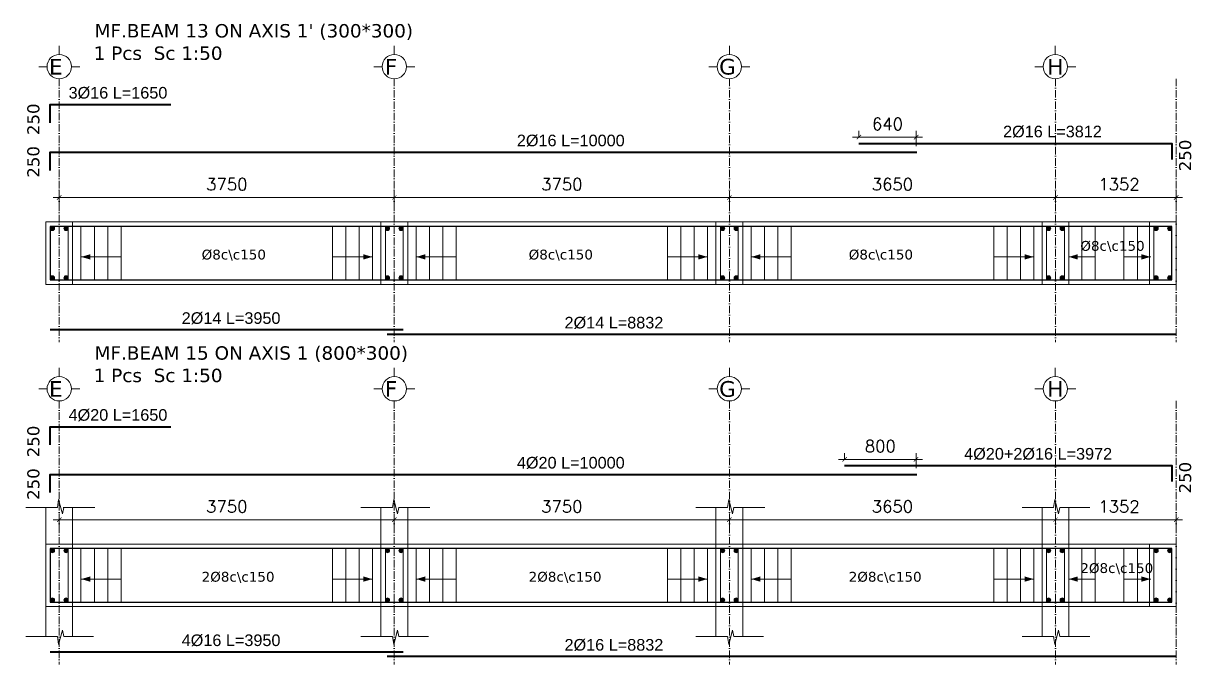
# Model space of a CAD drawing. Header units: inches. Extents: x -17020 to 43805, y -10194 to 123061.
# Drawn here: x 9130 to 10447, y 112058 to 112776 of the extents above; entities that cross this region are included whole.
import ezdxf

# ---------------------------------------------------------------- set-up
doc = ezdxf.new("R2010")
doc.units = ezdxf.units.IN
doc.header["$LTSCALE"] = 0.7
doc.header["$MEASUREMENT"] = 0
doc.linetypes.add('ACAD_ISO10W100', pattern=[18, 12, -3, 0, -3])
doc.layers.get('0').update_dxf_attribs({"lineweight": 13})
doc.layers.get('Defpoints').update_dxf_attribs({"lineweight": 5})
for name, color, linetype, lineweight in [('axis', 254, 'ACAD_ISO10W100', 9), ('BEAM FRAME', 5, 'Continuous', 18), ('COLUMN', 4, 'Continuous', 20), ('elevline', 30, 'Continuous', 20), ('FRAME 070', 5, 'Continuous', 60), ('hatch', 9, 'Continuous', 9), ('renforcment', 141, 'Continuous', 40), ('tex', 3, 'Continuous', 25), ('TEXT', 3, 'Continuous', 25), ('top rein. extension', 50, 'Continuous', 20), ('top renforcment', 7, 'Continuous', 40)]:
    doc.layers.add(name, color=color, linetype=linetype, lineweight=lineweight)
doc.styles.add('100', font='romans.shx', dxfattribs={"height": 13.5})
doc.styles.add('romanc', font='verdana.ttf', dxfattribs={"height": 250})
doc.styles.get("Standard").update_dxf_attribs({"font": 'arial.ttf', "height": 13})
doc.dimstyles.new('100', dxfattribs={"dimtxt": 13.5, "dimasz": 5, "dimexe": 7, "dimexo": 7, "dimgap": 8, "dimtad": 1, "dimdec": 0, "dimlfac": 10, "dimzin": 4, "dimdsep": 46, "dimtxsty": '100', "dimblk": 'ARCHTICK', "dimcen": 0.09, "dimdle": 7, "dimclrd": 1, "dimclre": 8, "dimclrt": 2, "dimadec": 0, "dimazin": 1, "dimtfac": 1, "dimtdec": 0, "dimtix": 1, "dimtofl": 0, "dimtmove": 0, "dimatfit": 3, "dimldrblk": 'ARCHTICK', "dimfxl": 0.18, "dimtolj": 1, "dimtzin": 0, "dimlwd": -1, "dimlwe": -1, "dimarcsym": 0})
doc.dimstyles.get("Standard").update_dxf_attribs({"dimtxt": 13, "dimasz": 5, "dimexe": 0.18, "dimexo": 0.0625, "dimgap": 6, "dimtad": 1, "dimdec": 0, "dimlfac": 10, "dimzin": 0, "dimdsep": 46, "dimtxsty": 'Standard', "dimblk": 'ARCHTICK', "dimcen": 0.09, "dimse1": 1, "dimse2": 1, "dimclrd": 1, "dimclre": 7, "dimclrt": 3, "dimadec": 0, "dimazin": 0, "dimtfac": 1, "dimtdec": 0, "dimtix": 1, "dimtofl": 0, "dimtmove": 0, "dimatfit": 3, "dimldrblk": 'ARCHTICK', "dimfxl": 1, "dimtolj": 1, "dimtzin": 0, "dimarcsym": 0})

# ---------------------------------------------------------------- blocks, each defined once
blk = doc.blocks.new('*D934')
at = {"layer": 'Defpoints', "color": 0, "transparency": 16777216}
for p in [(9130.4, 112270.7, -0.5), (9130.4, 112270.7), (10130.4, 112270.7, -167.8)]:
    blk.add_point(p, dxfattribs=at)
at = {"layer": 'TEXT', "color": 3, "transparency": 16777216, "insert": (9742.9, 112283.7), "char_height": 13, "attachment_point": 5}
blk.add_mtext('\\A1;4%%C20 L=10000', dxfattribs=at)
blk = doc.blocks.new('_ArchTick')
at = {"color": 0, "linetype": 'ByBlock', "lineweight": 0, "const_width": 0.15}
blk.add_lwpolyline([(-0.5, -0.5), (0.5, 0.5)], dxfattribs=at)
blk = doc.blocks.new('*D935')
at = {"color": 1, "transparency": 16777216}
blk.add_line((9913.4, 112220.2), (10292.4, 112220.2), dxfattribs=at)
at = {"color": 8, "transparency": 16777216}
for p, q in [((9920.4, 112213.8), (9920.4, 112227.2)), ((10285.4, 112214.2), (10285.4, 112227.2))]:
    blk.add_line(p, q, dxfattribs=at)
at = {"layer": 'Defpoints', "color": 0, "transparency": 16777216}
for p in [(10285.4, 112220.2), (9920.4, 112206.8), (10285.4, 112207.2)]:
    blk.add_point(p, dxfattribs=at)
at = {"color": 1, "transparency": 16777216, "xscale": 5, "yscale": 5, "zscale": 5, "rotation": 180}
blk.add_blockref('_ArchTick', (9920.4, 112220.2), dxfattribs=at)
at = {"color": 1, "transparency": 16777216, "xscale": 5, "yscale": 5, "zscale": 5}
blk.add_blockref('_ArchTick', (10285.4, 112220.2), dxfattribs=at)
at = {"color": 2, "transparency": 16777216, "insert": (10102.9, 112234.9), "char_height": 13.5, "attachment_point": 5, "style": '100'}
blk.add_mtext('\\A1;3650', dxfattribs=at)
blk = doc.blocks.new('*D936')
at = {"layer": 'Defpoints', "color": 0, "transparency": 16777216}
for p in [(10049.4, 112280.7, -157.8), (10049.4, 112280.7), (10446.6, 112280.7, -218.5)]:
    blk.add_point(p, dxfattribs=at)
at = {"layer": 'TEXT', "color": 3, "transparency": 16777216, "insert": (10266, 112293.7), "char_height": 13, "attachment_point": 5}
blk.add_mtext('\\A1;4%%C20+2%%C16 L=3972', dxfattribs=at)
blk = doc.blocks.new('*D947')
at = {"color": 1, "transparency": 16777216}
blk.add_line((10136.4, 112287.7), (10042.4, 112287.7), dxfattribs=at)
at = {"color": 8, "transparency": 16777216}
for p, q in [((10049.4, 112287.7), (10049.4, 112294.7)), ((10129.4, 112277.7), (10129.4, 112294.7))]:
    blk.add_line(p, q, dxfattribs=at)
at = {"layer": 'Defpoints', "color": 0, "transparency": 16777216}
for p in [(10049.4, 112287.7), (10049.4, 112280.7), (10129.4, 112270.7)]:
    blk.add_point(p, dxfattribs=at)
at = {"color": 1, "transparency": 16777216, "xscale": 5, "yscale": 5, "zscale": 5, "rotation": 180}
blk.add_blockref('_ArchTick', (10049.4, 112287.7), dxfattribs=at)
at = {"color": 1, "transparency": 16777216, "xscale": 5, "yscale": 5, "zscale": 5}
blk.add_blockref('_ArchTick', (10129.4, 112287.7), dxfattribs=at)
at = {"color": 2, "transparency": 16777216, "insert": (10089.4, 112302.5), "char_height": 13.5, "attachment_point": 5, "style": '100'}
blk.add_mtext('\\A1;800', dxfattribs=at)
blk = doc.blocks.new('*D937')
at = {"color": 1, "transparency": 16777216}
blk.add_line((9552.4, 112220.2), (9163.4, 112220.2), dxfattribs=at)
at = {"color": 8, "transparency": 16777216}
for p, q in [((9170.4, 112211.2), (9170.4, 112227.2)), ((9545.4, 112213.6), (9545.4, 112227.2))]:
    blk.add_line(p, q, dxfattribs=at)
at = {"layer": 'Defpoints', "color": 0, "transparency": 16777216}
for p in [(9170.4, 112220.2), (9170.4, 112204.2), (9545.4, 112206.6)]:
    blk.add_point(p, dxfattribs=at)
at = {"color": 1, "transparency": 16777216, "xscale": 5, "yscale": 5, "zscale": 5, "rotation": 180}
blk.add_blockref('_ArchTick', (9170.4, 112220.2), dxfattribs=at)
at = {"color": 1, "transparency": 16777216, "xscale": 5, "yscale": 5, "zscale": 5}
blk.add_blockref('_ArchTick', (9545.4, 112220.2), dxfattribs=at)
at = {"color": 2, "transparency": 16777216, "insert": (9357.9, 112234.9), "char_height": 13.5, "attachment_point": 5, "style": '100'}
blk.add_mtext('\\A1;3750', dxfattribs=at)
blk = doc.blocks.new('*D938')
at = {"layer": 'Defpoints', "color": 0, "transparency": 16777216}
for p in [(9130.4, 112324.2, -218.4), (9130.4, 112324.2), (9295.4, 112324.2, -217.9)]:
    blk.add_point(p, dxfattribs=at)
at = {"layer": 'TEXT', "color": 3, "transparency": 16777216, "insert": (9236.1, 112337.2), "char_height": 13, "attachment_point": 5}
blk.add_mtext('\\A1;4%%C20 L=1650', dxfattribs=at)
blk = doc.blocks.new('*D939')
at = {"layer": 'Defpoints', "color": 0, "transparency": 16777216}
for p in [(9160.4, 112072, -13652.7), (9555.4, 112072, -37100.9), (9555.4, 112072)]:
    blk.add_point(p, dxfattribs=at)
at = {"layer": 'TEXT', "color": 3, "transparency": 16777216, "insert": (9362.7, 112085), "char_height": 13, "attachment_point": 5}
blk.add_mtext('\\A1;4%%C16 L=3950', dxfattribs=at)
blk = doc.blocks.new('*D940')
at = {"color": 1, "transparency": 16777216}
blk.add_line((10427.6, 112220.2), (10278.4, 112220.2), dxfattribs=at)
at = {"color": 8, "transparency": 16777216}
for p, q in [((10285.4, 112214), (10285.4, 112227.2)), ((10420.6, 112213.8), (10420.6, 112227.2))]:
    blk.add_line(p, q, dxfattribs=at)
at = {"layer": 'Defpoints', "color": 0, "transparency": 16777216}
for p in [(10285.4, 112220.2), (10285.4, 112207), (10420.6, 112206.8)]:
    blk.add_point(p, dxfattribs=at)
at = {"color": 1, "transparency": 16777216, "xscale": 5, "yscale": 5, "zscale": 5, "rotation": 180}
blk.add_blockref('_ArchTick', (10285.4, 112220.2), dxfattribs=at)
at = {"color": 1, "transparency": 16777216, "xscale": 5, "yscale": 5, "zscale": 5}
blk.add_blockref('_ArchTick', (10420.6, 112220.2), dxfattribs=at)
at = {"color": 2, "transparency": 16777216, "insert": (10356.5, 112234.9), "char_height": 13.5, "attachment_point": 5, "style": '100'}
blk.add_mtext('\\A1;1352', dxfattribs=at)
blk = doc.blocks.new('*D941')
at = {"layer": 'Defpoints', "color": 0, "transparency": 16777216}
for p in [(9537.4, 112066.9, -13652.7), (10420.6, 112066.9, -37100.9), (10420.6, 112066.9)]:
    blk.add_point(p, dxfattribs=at)
at = {"layer": 'TEXT', "color": 3, "transparency": 16777216, "insert": (9791.2, 112079.9), "char_height": 13, "attachment_point": 5}
blk.add_mtext('\\A1;2%%C16 L=8832', dxfattribs=at)
blk = doc.blocks.new('*D942')
at = {"color": 1, "transparency": 16777216}
blk.add_line((9927.4, 112220.2), (9538.4, 112220.2), dxfattribs=at)
at = {"color": 8, "transparency": 16777216}
for p, q in [((9545.4, 112212.6), (9545.4, 112227.2)), ((9920.4, 112213.8), (9920.4, 112227.2))]:
    blk.add_line(p, q, dxfattribs=at)
at = {"layer": 'Defpoints', "color": 0, "transparency": 16777216}
for p in [(9545.4, 112220.2), (9545.4, 112205.6), (9920.4, 112206.8)]:
    blk.add_point(p, dxfattribs=at)
at = {"color": 1, "transparency": 16777216, "xscale": 5, "yscale": 5, "zscale": 5, "rotation": 180}
blk.add_blockref('_ArchTick', (9545.4, 112220.2), dxfattribs=at)
at = {"color": 1, "transparency": 16777216, "xscale": 5, "yscale": 5, "zscale": 5}
blk.add_blockref('_ArchTick', (9920.4, 112220.2), dxfattribs=at)
at = {"color": 2, "transparency": 16777216, "insert": (9732.9, 112234.9), "char_height": 13.5, "attachment_point": 5, "style": '100'}
blk.add_mtext('\\A1;3750', dxfattribs=at)
blk = doc.blocks.new('*D955')
at = {"layer": 'Defpoints', "color": 0, "transparency": 16777216}
for p in [(9130.4, 112631.4, -0.5), (9130.4, 112631.4), (10130.4, 112631.4, -167.8)]:
    blk.add_point(p, dxfattribs=at)
at = {"layer": 'TEXT', "color": 3, "transparency": 16777216, "insert": (9742.9, 112644.4), "char_height": 13, "attachment_point": 5}
blk.add_mtext('\\A1;2%%C16 L=10000', dxfattribs=at)
blk = doc.blocks.new('*D956')
at = {"color": 8, "transparency": 16777216}
for p, q in [((9920.4, 112574.5), (9920.4, 112587.8)), ((10285.4, 112574.8), (10285.4, 112587.8))]:
    blk.add_line(p, q, dxfattribs=at)
at = {"color": 1, "transparency": 16777216}
blk.add_line((9913.4, 112580.8), (10292.4, 112580.8), dxfattribs=at)
at = {"layer": 'Defpoints', "color": 0, "transparency": 16777216}
for p in [(10285.4, 112580.8), (9920.4, 112567.5), (10285.4, 112567.8)]:
    blk.add_point(p, dxfattribs=at)
at = {"color": 1, "transparency": 16777216, "xscale": 5, "yscale": 5, "zscale": 5, "rotation": 180}
blk.add_blockref('_ArchTick', (9920.4, 112580.8), dxfattribs=at)
at = {"color": 1, "transparency": 16777216, "xscale": 5, "yscale": 5, "zscale": 5}
blk.add_blockref('_ArchTick', (10285.4, 112580.8), dxfattribs=at)
at = {"color": 2, "transparency": 16777216, "insert": (10102.9, 112595.6), "char_height": 13.5, "attachment_point": 5, "style": '100'}
blk.add_mtext('\\A1;3650', dxfattribs=at)
blk = doc.blocks.new('*D957')
at = {"layer": 'Defpoints', "color": 0, "transparency": 16777216}
for p in [(10065.4, 112641.4, -157.8), (10065.4, 112641.4), (10446.6, 112641.4, -218.5)]:
    blk.add_point(p, dxfattribs=at)
at = {"layer": 'TEXT', "color": 3, "transparency": 16777216, "insert": (10282, 112654.4), "char_height": 13, "attachment_point": 5}
blk.add_mtext('\\A1;2%%C16 L=3812', dxfattribs=at)
blk = doc.blocks.new('*D965')
at = {"color": 8, "transparency": 16777216}
for p, q in [((10065.4, 112648.4), (10065.4, 112655.4)), ((10129.4, 112638.4), (10129.4, 112655.4))]:
    blk.add_line(p, q, dxfattribs=at)
at = {"color": 1, "transparency": 16777216}
blk.add_line((10136.4, 112648.4), (10058.4, 112648.4), dxfattribs=at)
at = {"layer": 'Defpoints', "color": 0, "transparency": 16777216}
for p in [(10065.4, 112648.4), (10065.4, 112641.4), (10129.4, 112631.4)]:
    blk.add_point(p, dxfattribs=at)
at = {"color": 1, "transparency": 16777216, "xscale": 5, "yscale": 5, "zscale": 5, "rotation": 180}
blk.add_blockref('_ArchTick', (10065.4, 112648.4), dxfattribs=at)
at = {"color": 1, "transparency": 16777216, "xscale": 5, "yscale": 5, "zscale": 5}
blk.add_blockref('_ArchTick', (10129.4, 112648.4), dxfattribs=at)
at = {"color": 2, "transparency": 16777216, "insert": (10097.4, 112663.1), "char_height": 13.5, "attachment_point": 5, "style": '100'}
blk.add_mtext('\\A1;640', dxfattribs=at)
blk = doc.blocks.new('*D958')
at = {"color": 8, "transparency": 16777216}
for p, q in [((9170.4, 112571.9), (9170.4, 112587.8)), ((9545.4, 112574.2), (9545.4, 112587.8))]:
    blk.add_line(p, q, dxfattribs=at)
at = {"color": 1, "transparency": 16777216}
blk.add_line((9552.4, 112580.8), (9163.4, 112580.8), dxfattribs=at)
at = {"layer": 'Defpoints', "color": 0, "transparency": 16777216}
for p in [(9170.4, 112580.8), (9170.4, 112564.9), (9545.4, 112567.2)]:
    blk.add_point(p, dxfattribs=at)
at = {"color": 1, "transparency": 16777216, "xscale": 5, "yscale": 5, "zscale": 5, "rotation": 180}
blk.add_blockref('_ArchTick', (9170.4, 112580.8), dxfattribs=at)
at = {"color": 1, "transparency": 16777216, "xscale": 5, "yscale": 5, "zscale": 5}
blk.add_blockref('_ArchTick', (9545.4, 112580.8), dxfattribs=at)
at = {"color": 2, "transparency": 16777216, "insert": (9357.9, 112595.6), "char_height": 13.5, "attachment_point": 5, "style": '100'}
blk.add_mtext('\\A1;3750', dxfattribs=at)
blk = doc.blocks.new('*D959')
at = {"layer": 'Defpoints', "color": 0, "transparency": 16777216}
for p in [(9130.4, 112684.8, -218.4), (9130.4, 112684.8), (9295.4, 112684.8, -217.9)]:
    blk.add_point(p, dxfattribs=at)
at = {"layer": 'TEXT', "color": 3, "transparency": 16777216, "insert": (9236.1, 112697.8), "char_height": 13, "attachment_point": 5}
blk.add_mtext('\\A1;3%%C16 L=1650', dxfattribs=at)
blk = doc.blocks.new('*D960')
at = {"layer": 'Defpoints', "color": 0, "transparency": 16777216}
for p in [(9160.4, 112432.6, -13652.7), (9555.4, 112432.6, -37100.9), (9555.4, 112432.6)]:
    blk.add_point(p, dxfattribs=at)
at = {"layer": 'TEXT', "color": 3, "transparency": 16777216, "insert": (9362.7, 112445.6), "char_height": 13, "attachment_point": 5}
blk.add_mtext('\\A1;2%%C14 L=3950', dxfattribs=at)
blk = doc.blocks.new('*D961')
at = {"color": 8, "transparency": 16777216}
for p, q in [((10285.4, 112574.7), (10285.4, 112587.8)), ((10420.6, 112574.5), (10420.6, 112587.8))]:
    blk.add_line(p, q, dxfattribs=at)
at = {"color": 1, "transparency": 16777216}
blk.add_line((10427.6, 112580.8), (10278.4, 112580.8), dxfattribs=at)
at = {"layer": 'Defpoints', "color": 0, "transparency": 16777216}
for p in [(10285.4, 112580.8), (10285.4, 112567.7), (10420.6, 112567.5)]:
    blk.add_point(p, dxfattribs=at)
at = {"color": 1, "transparency": 16777216, "xscale": 5, "yscale": 5, "zscale": 5, "rotation": 180}
blk.add_blockref('_ArchTick', (10285.4, 112580.8), dxfattribs=at)
at = {"color": 1, "transparency": 16777216, "xscale": 5, "yscale": 5, "zscale": 5}
blk.add_blockref('_ArchTick', (10420.6, 112580.8), dxfattribs=at)
at = {"color": 2, "transparency": 16777216, "insert": (10356.5, 112595.6), "char_height": 13.5, "attachment_point": 5, "style": '100'}
blk.add_mtext('\\A1;1352', dxfattribs=at)
blk = doc.blocks.new('*D962')
at = {"layer": 'Defpoints', "color": 0, "transparency": 16777216}
for p in [(9537.4, 112427.5, -13652.7), (10420.6, 112427.5, -37100.9), (10420.6, 112427.5)]:
    blk.add_point(p, dxfattribs=at)
at = {"layer": 'TEXT', "color": 3, "transparency": 16777216, "insert": (9791.2, 112440.5), "char_height": 13, "attachment_point": 5}
blk.add_mtext('\\A1;2%%C14 L=8832', dxfattribs=at)
blk = doc.blocks.new('*D963')
at = {"color": 8, "transparency": 16777216}
for p, q in [((9545.4, 112573.2), (9545.4, 112587.8)), ((9920.4, 112574.5), (9920.4, 112587.8))]:
    blk.add_line(p, q, dxfattribs=at)
at = {"color": 1, "transparency": 16777216}
blk.add_line((9927.4, 112580.8), (9538.4, 112580.8), dxfattribs=at)
at = {"layer": 'Defpoints', "color": 0, "transparency": 16777216}
for p in [(9545.4, 112580.8), (9545.4, 112566.2), (9920.4, 112567.5)]:
    blk.add_point(p, dxfattribs=at)
at = {"color": 1, "transparency": 16777216, "xscale": 5, "yscale": 5, "zscale": 5, "rotation": 180}
blk.add_blockref('_ArchTick', (9545.4, 112580.8), dxfattribs=at)
at = {"color": 1, "transparency": 16777216, "xscale": 5, "yscale": 5, "zscale": 5}
blk.add_blockref('_ArchTick', (9920.4, 112580.8), dxfattribs=at)
at = {"color": 2, "transparency": 16777216, "insert": (9732.9, 112595.6), "char_height": 13.5, "attachment_point": 5, "style": '100'}
blk.add_mtext('\\A1;3750', dxfattribs=at)

msp = doc.modelspace()

# ---------------------------------------------------------------- hatches: boundary and pattern name
at = {"layer": 'elevline'}
for points in [[(9165.15, 112546.13, 1), (9160.39, 112546.13, 1)], [(9175.64, 112546.13, -1), (9180.39, 112546.13, -1)], [(9540.15, 112546.13, 1), (9535.39, 112546.13, 1)], [(9550.64, 112546.13, -1), (9555.39, 112546.13, -1)], [(9915.15, 112546.13, 1), (9910.39, 112546.13, 1)], [(9925.64, 112546.13, -1), (9930.39, 112546.13, -1)], [(10280.15, 112546.13, 1), (10275.39, 112546.13, 1)], [(10290.64, 112546.13, -1), (10295.39, 112546.13, -1)], [(10400.33, 112546.13, 1), (10395.57, 112546.13, 1)], [(10410.81, 112546.13, -1), (10415.57, 112546.13, -1)], [(9165.15, 112490.88, -1), (9160.39, 112490.88, -1)], [(9175.64, 112490.88, 1), (9180.39, 112490.88, 1)], [(9540.15, 112490.88, -1), (9535.39, 112490.88, -1)], [(9550.64, 112490.88, 1), (9555.39, 112490.88, 1)], [(9915.15, 112490.88, -1), (9910.39, 112490.88, -1)], [(9925.64, 112490.88, 1), (9930.39, 112490.88, 1)], [(10280.15, 112490.88, -1), (10275.39, 112490.88, -1)], [(10290.64, 112490.88, 1), (10295.39, 112490.88, 1)], [(10400.33, 112490.88, -1), (10395.57, 112490.88, -1)], [(10410.81, 112490.88, 1), (10415.57, 112490.88, 1)], [(9165.15, 112185.48, 1), (9160.39, 112185.48, 1)], [(9175.64, 112185.48, -1), (9180.39, 112185.48, -1)], [(9540.15, 112185.48, 1), (9535.39, 112185.48, 1)], [(9550.64, 112185.48, -1), (9555.39, 112185.48, -1)], [(9915.15, 112185.48, 1), (9910.39, 112185.48, 1)], [(9925.64, 112185.48, -1), (9930.39, 112185.48, -1)], [(10280.15, 112185.48, 1), (10275.39, 112185.48, 1)], [(10290.64, 112185.48, -1), (10295.39, 112185.48, -1)], [(10400.33, 112185.48, 1), (10395.57, 112185.48, 1)], [(10410.81, 112185.48, -1), (10415.57, 112185.48, -1)], [(9165.15, 112130.24, -1), (9160.39, 112130.24, -1)], [(9175.64, 112130.24, 1), (9180.39, 112130.24, 1)], [(9540.15, 112130.24, -1), (9535.39, 112130.24, -1)], [(9550.64, 112130.24, 1), (9555.39, 112130.24, 1)], [(9915.15, 112130.24, -1), (9910.39, 112130.24, -1)], [(9925.64, 112130.24, 1), (9930.39, 112130.24, 1)], [(10280.15, 112130.24, -1), (10275.39, 112130.24, -1)], [(10290.64, 112130.24, 1), (10295.39, 112130.24, 1)], [(10400.33, 112130.24, -1), (10395.57, 112130.24, -1)], [(10410.81, 112130.24, 1), (10415.57, 112130.24, 1)]]:
    msp.add_hatch(color=256, dxfattribs=at).paths.add_polyline_path(points)

# ---------------------------------------------------------------- linework, layer by layer
at = {"layer": 'axis'}
for p, q in [((9170.39, 112713.7), (9170.39, 112418.77)), ((9170.39, 112713.7), (9170.39, 112418.77)), ((9545.39, 112713.7), (9545.39, 112418.77)), ((9920.39, 112713.7), (9920.39, 112418.77)), ((10285.39, 112713.7), (10285.39, 112418.77)), ((10420.57, 112713.7), (10420.57, 112418.77)), ((9170.39, 112353.05), (9170.39, 112058.12)), ((9170.39, 112353.05), (9170.39, 112058.12)), ((9545.39, 112353.05), (9545.39, 112058.12)), ((9920.39, 112353.05), (9920.39, 112058.12)), ((10285.39, 112353.05), (10285.39, 112058.12)), ((10420.57, 112353.05), (10420.57, 112058.12))]:
    msp.add_line(p, q, dxfattribs=at)
at = {"layer": 'BEAM FRAME', "elevation": 217.91}
for points in [[(9155.39, 112483.51), (10420.57, 112483.51), (10420.57, 112553.51), (9155.39, 112553.51)], [(9155.39, 112122.86), (10420.57, 112122.86), (10420.57, 112192.86), (9155.39, 112192.86)]]:
    msp.add_lwpolyline(points, close=True, dxfattribs=at)
at = {"layer": 'COLUMN', "lineweight": 20}
for p, q in [((9155.39, 112233.79, 217.91), (9155.39, 112192.86, 217.91)), ((9185.39, 112233.79, 217.91), (9185.39, 112192.86, 217.91)), ((9530.39, 112233.79, 217.91), (9530.39, 112192.86, 217.91)), ((9560.39, 112233.79, 217.91), (9560.39, 112192.86, 217.91)), ((9905.39, 112233.79, 217.91), (9905.39, 112192.86, 217.91)), ((9935.39, 112233.79, 217.91), (9935.39, 112192.86, 217.91)), ((10270.39, 112233.79, 217.91), (10270.39, 112192.86, 217.91)), ((10300.39, 112233.79, 217.91), (10300.39, 112192.86, 217.91)), ((9155.39, 112089.43, 217.91), (9155.39, 112122.86, 217.91)), ((9185.39, 112089.43, 217.91), (9185.39, 112122.86, 217.91)), ((9530.39, 112089.43, 217.91), (9530.39, 112122.86, 217.91)), ((9560.39, 112089.43, 217.91), (9560.39, 112122.86, 217.91)), ((9905.39, 112089.43, 217.91), (9905.39, 112122.86, 217.91)), ((9935.39, 112089.43, 217.91), (9935.39, 112122.86, 217.91)), ((10270.39, 112089.43, 217.91), (10270.39, 112122.86, 217.91)), ((10300.39, 112089.43, 217.91), (10300.39, 112122.86, 217.91))]:
    msp.add_line(p, q, dxfattribs=at)
at = {"layer": 'elevline'}
for p, q in [((9194.71, 112488.51), (9194.71, 112548.51)), ((9209.67, 112488.51), (9209.67, 112548.51)), ((9224.67, 112488.51), (9224.67, 112548.51)), ((9239.67, 112488.51), (9239.67, 112548.51)), ((9476.12, 112488.51), (9476.12, 112548.51)), ((9491.12, 112488.51), (9491.12, 112548.51)), ((9506.12, 112488.51), (9506.12, 112548.51)), ((9521.08, 112488.51), (9521.08, 112548.51)), ((9569.71, 112488.51), (9569.71, 112548.51)), ((9584.67, 112488.51), (9584.67, 112548.51)), ((9599.67, 112488.51), (9599.67, 112548.51)), ((9614.67, 112488.51), (9614.67, 112548.51)), ((9851.12, 112488.51), (9851.12, 112548.51)), ((9866.12, 112488.51), (9866.12, 112548.51)), ((9881.12, 112488.51), (9881.12, 112548.51)), ((9896.08, 112488.51), (9896.08, 112548.51)), ((9944.71, 112488.51), (9944.71, 112548.51)), ((9959.67, 112488.51), (9959.67, 112548.51)), ((9974.67, 112488.51), (9974.67, 112548.51)), ((9989.67, 112488.51), (9989.67, 112548.51)), ((10216.32, 112488.51), (10216.32, 112548.51)), ((10231.32, 112488.51), (10231.32, 112548.51)), ((10246.32, 112488.51), (10246.32, 112548.51)), ((10261.28, 112488.51), (10261.28, 112548.51)), ((10275.35, 112488.51), (10275.35, 112548.51)), ((10314.89, 112488.51), (10314.89, 112548.51)), ((10329.89, 112488.51), (10329.89, 112548.51)), ((10362.07, 112488.51), (10362.07, 112548.51)), ((10377.07, 112488.51), (10377.07, 112548.51)), ((10395.53, 112488.51), (10395.53, 112548.51)), ((9194.71, 112127.86), (9194.71, 112187.86)), ((9209.67, 112127.86), (9209.67, 112187.86)), ((9224.67, 112127.86), (9224.67, 112187.86)), ((9239.67, 112127.86), (9239.67, 112187.86)), ((9476.12, 112127.86), (9476.12, 112187.86)), ((9491.12, 112127.86), (9491.12, 112187.86)), ((9506.12, 112127.86), (9506.12, 112187.86)), ((9521.08, 112127.86), (9521.08, 112187.86)), ((9569.71, 112127.86), (9569.71, 112187.86)), ((9584.67, 112127.86), (9584.67, 112187.86)), ((9599.67, 112127.86), (9599.67, 112187.86)), ((9614.67, 112127.86), (9614.67, 112187.86)), ((9851.12, 112127.86), (9851.12, 112187.86)), ((9866.12, 112127.86), (9866.12, 112187.86)), ((9881.12, 112127.86), (9881.12, 112187.86)), ((9896.08, 112127.86), (9896.08, 112187.86)), ((9944.71, 112127.86), (9944.71, 112187.86)), ((9959.67, 112127.86), (9959.67, 112187.86)), ((9974.67, 112127.86), (9974.67, 112187.86)), ((9989.67, 112127.86), (9989.67, 112187.86)), ((10216.32, 112127.86), (10216.32, 112187.86)), ((10231.32, 112127.86), (10231.32, 112187.86)), ((10246.32, 112127.86), (10246.32, 112187.86)), ((10261.28, 112127.86), (10261.28, 112187.86)), ((10275.35, 112127.86), (10275.35, 112187.86)), ((10314.89, 112127.86), (10314.89, 112187.86)), ((10329.89, 112127.86), (10329.89, 112187.86)), ((10362.07, 112127.86), (10362.07, 112187.86)), ((10377.07, 112127.86), (10377.07, 112187.86)), ((10395.53, 112127.86), (10395.53, 112187.86))]:
    msp.add_line(p, q, dxfattribs=at)
for centre in [(9162.77, 112546.13), (9178.02, 112546.13), (9537.77, 112546.13), (9553.02, 112546.13), (9912.77, 112546.13), (9928.02, 112546.13), (10277.77, 112546.13), (10293.02, 112546.13), (10397.95, 112546.13), (10413.19, 112546.13), (9162.77, 112490.88), (9178.02, 112490.88), (9537.77, 112490.88), (9553.02, 112490.88), (9912.77, 112490.88), (9928.02, 112490.88), (10277.77, 112490.88), (10293.02, 112490.88), (10397.95, 112490.88), (10413.19, 112490.88), (9162.77, 112185.48), (9178.02, 112185.48), (9537.77, 112185.48), (9553.02, 112185.48), (9912.77, 112185.48), (9928.02, 112185.48), (10277.77, 112185.48), (10293.02, 112185.48), (10397.95, 112185.48), (10413.19, 112185.48), (9162.77, 112130.24), (9178.02, 112130.24), (9537.77, 112130.24), (9553.02, 112130.24), (9912.77, 112130.24), (9928.02, 112130.24), (10277.77, 112130.24), (10293.02, 112130.24), (10397.95, 112130.24), (10413.19, 112130.24)]:
    msp.add_circle(centre, 2.38, dxfattribs=at)
at = {"layer": 'FRAME 070', "lineweight": 20}
for p, q in [((9133, 112233.79, 217.91), (9168.36, 112233.79, 217.91)), ((9168.36, 112233.79, 217.91), (9169.71, 112242.79, 217.91)), ((9169.71, 112242.79, 217.91), (9173.89, 112226.71, 217.91)), ((9173.89, 112226.71, 217.91), (9175.4, 112233.79, 217.91)), ((9174.92, 112233.79, 217.91), (9210.28, 112233.79, 217.91)), ((9508, 112233.79, 217.91), (9543.36, 112233.79, 217.91)), ((9543.36, 112233.79, 217.91), (9544.71, 112242.79, 217.91)), ((9544.71, 112242.79, 217.91), (9548.89, 112226.71, 217.91)), ((9548.89, 112226.71, 217.91), (9550.4, 112233.79, 217.91)), ((9549.92, 112233.79, 217.91), (9585.28, 112233.79, 217.91)), ((9883, 112233.79, 217.91), (9918.36, 112233.79, 217.91)), ((9918.36, 112233.79, 217.91), (9919.71, 112242.79, 217.91)), ((9919.71, 112242.79, 217.91), (9923.89, 112226.71, 217.91)), ((9923.89, 112226.71, 217.91), (9925.4, 112233.79, 217.91)), ((9924.92, 112233.79, 217.91), (9960.28, 112233.79, 217.91)), ((10248, 112233.79, 217.91), (10283.36, 112233.79, 217.91)), ((10283.36, 112233.79, 217.91), (10284.71, 112242.79, 217.91)), ((10284.71, 112242.79, 217.91), (10288.89, 112226.71, 217.91)), ((10288.89, 112226.71, 217.91), (10290.4, 112233.79, 217.91)), ((10290.4, 112233.79, 217.91), (10323.79, 112233.79, 217.91)), ((9133, 112089.43, 217.91), (9168.36, 112089.43, 217.91)), ((9168.36, 112089.43, 217.91), (9169.71, 112080.43, 217.91)), ((9169.71, 112080.43, 217.91), (9173.89, 112096.51, 217.91)), ((9173.89, 112096.51, 217.91), (9175.4, 112089.43, 217.91)), ((9175.4, 112089.43, 217.91), (9208.79, 112089.43, 217.91)), ((9508, 112089.43, 217.91), (9543.36, 112089.43, 217.91)), ((9543.36, 112089.43, 217.91), (9544.71, 112080.43, 217.91)), ((9544.71, 112080.43, 217.91), (9548.89, 112096.51, 217.91)), ((9548.89, 112096.51, 217.91), (9550.4, 112089.43, 217.91)), ((9550.4, 112089.43, 217.91), (9583.79, 112089.43, 217.91)), ((9883, 112089.43, 217.91), (9918.36, 112089.43, 217.91)), ((9918.36, 112089.43, 217.91), (9919.71, 112080.43, 217.91)), ((9919.71, 112080.43, 217.91), (9923.89, 112096.51, 217.91)), ((9923.89, 112096.51, 217.91), (9925.4, 112089.43, 217.91)), ((9925.4, 112089.43, 217.91), (9958.79, 112089.43, 217.91)), ((10248, 112089.43, 217.91), (10283.36, 112089.43, 217.91)), ((10283.36, 112089.43, 217.91), (10284.71, 112080.43, 217.91)), ((10284.71, 112080.43, 217.91), (10288.89, 112096.51, 217.91)), ((10288.89, 112096.51, 217.91), (10290.4, 112089.43, 217.91)), ((10290.4, 112089.43, 217.91), (10323.79, 112089.43, 217.91))]:
    msp.add_line(p, q, dxfattribs=at)
at = {"layer": 'FRAME 070', "lineweight": 15}
for points in [[(9155.39, 112483.51), (9185.39, 112483.51), (9185.39, 112553.51), (9155.39, 112553.51)], [(9530.39, 112483.51), (9560.39, 112483.51), (9560.39, 112553.51), (9530.39, 112553.51)], [(9905.39, 112483.51), (9935.39, 112483.51), (9935.39, 112553.51), (9905.39, 112553.51)], [(10270.39, 112483.51), (10300.39, 112483.51), (10300.39, 112553.51), (10270.39, 112553.51)], [(10390.57, 112483.51), (10420.57, 112483.51), (10420.57, 112553.51), (10390.57, 112553.51)], [(9155.39, 112122.86), (9185.39, 112122.86), (9185.39, 112192.86), (9155.39, 112192.86)], [(9530.39, 112122.86), (9560.39, 112122.86), (9560.39, 112192.86), (9530.39, 112192.86)], [(9905.39, 112122.86), (9935.39, 112122.86), (9935.39, 112192.86), (9905.39, 112192.86)], [(10270.39, 112122.86), (10300.39, 112122.86), (10300.39, 112192.86), (10270.39, 112192.86)], [(10390.57, 112122.86), (10420.57, 112122.86), (10420.57, 112192.86), (10390.57, 112192.86)]]:
    msp.add_lwpolyline(points, close=True, dxfattribs=at)
at = {"layer": 'hatch'}
for p, q in [((9170.39, 112750.67), (9170.39, 112740.94)), ((9545.39, 112750.67), (9545.39, 112740.94)), ((9920.39, 112750.67), (9920.39, 112740.94)), ((10285.19, 112750.67), (10285.19, 112740.94)), ((9147.47, 112727.19), (9157.21, 112727.19)), ((9193.32, 112727.19), (9183.58, 112727.19)), ((9522.47, 112727.19), (9532.21, 112727.19)), ((9568.32, 112727.19), (9558.58, 112727.19)), ((9897.47, 112727.19), (9907.21, 112727.19)), ((9943.32, 112727.19), (9933.58, 112727.19)), ((10262.27, 112727.19), (10272.01, 112727.19)), ((10308.12, 112727.19), (10298.38, 112727.19)), ((9170.39, 112390.03), (9170.39, 112380.29)), ((9545.39, 112390.03), (9545.39, 112380.29)), ((9920.39, 112390.03), (9920.39, 112380.29)), ((10285.19, 112390.03), (10285.19, 112380.29)), ((9147.47, 112366.55), (9157.21, 112366.55)), ((9193.32, 112366.55), (9183.58, 112366.55)), ((9522.47, 112366.55), (9532.21, 112366.55)), ((9568.32, 112366.55), (9558.58, 112366.55)), ((9897.47, 112366.55), (9907.21, 112366.55)), ((9943.32, 112366.55), (9933.58, 112366.55)), ((10262.27, 112366.55), (10272.01, 112366.55)), ((10308.12, 112366.55), (10298.38, 112366.55))]:
    msp.add_line(p, q, dxfattribs=at)
for centre in [(9170.39, 112727.32), (9545.39, 112727.32), (9920.39, 112727.32), (10285.19, 112727.32), (9170.39, 112366.67), (9545.39, 112366.67), (9920.39, 112366.67), (10285.19, 112366.67)]:
    msp.add_circle(centre, 13.62, dxfattribs=at)
at = {"layer": 'renforcment', "lineweight": -2, "elevation": 217.91}
for points in [[(9160.39, 112488.51), (10415.57, 112488.51), (10415.57, 112548.51), (9160.39, 112548.51)], [(9160.39, 112127.86), (10415.57, 112127.86), (10415.57, 112187.86), (9160.39, 112187.86)]]:
    msp.add_lwpolyline(points, close=True, dxfattribs=at)
at = {"layer": 'top rein. extension'}
for p, q in [((9194.71, 112514.34), (9239.67, 112514.34)), ((9521.08, 112514.34), (9476.12, 112514.34)), ((9569.71, 112514.34), (9614.67, 112514.34)), ((9896.08, 112514.34), (9851.12, 112514.34)), ((9944.71, 112514.34), (9989.67, 112514.34)), ((10261.28, 112514.34), (10216.32, 112514.34)), ((10299.93, 112514.34), (10329.89, 112514.34)), ((10392.03, 112514.34), (10362.07, 112514.34)), ((9194.71, 112153.7), (9239.67, 112153.7)), ((9521.08, 112153.7), (9476.12, 112153.7)), ((9569.71, 112153.7), (9614.67, 112153.7)), ((9896.08, 112153.7), (9851.12, 112153.7)), ((9944.71, 112153.7), (9989.67, 112153.7)), ((10261.28, 112153.7), (10216.32, 112153.7)), ((10299.93, 112153.7), (10329.89, 112153.7)), ((10392.03, 112153.7), (10362.07, 112153.7))]:
    msp.add_line(p, q, dxfattribs=at)
for points in [[(9205.18, 112517.34), (9195.05, 112514.34), (9205.18, 112511.34)], [(9510.61, 112517.34), (9520.74, 112514.34), (9510.61, 112511.34)], [(9580.18, 112517.34), (9570.05, 112514.34), (9580.18, 112511.34)], [(9885.61, 112517.34), (9895.74, 112514.34), (9885.61, 112511.34)], [(9955.18, 112517.34), (9945.05, 112514.34), (9955.18, 112511.34)], [(10250.81, 112517.34), (10260.94, 112514.34), (10250.81, 112511.34)], [(10310.4, 112517.34), (10300.28, 112514.34), (10310.4, 112511.34)], [(10381.55, 112517.34), (10391.68, 112514.34), (10381.55, 112511.34)], [(9205.18, 112156.7), (9195.05, 112153.7), (9205.18, 112150.7)], [(9510.61, 112156.7), (9520.74, 112153.7), (9510.61, 112150.7)], [(9580.18, 112156.7), (9570.05, 112153.7), (9580.18, 112150.7)], [(9885.61, 112156.7), (9895.74, 112153.7), (9885.61, 112150.7)], [(9955.18, 112156.7), (9945.05, 112153.7), (9955.18, 112150.7)], [(10250.81, 112156.7), (10260.94, 112153.7), (10250.81, 112150.7)], [(10310.4, 112156.7), (10300.28, 112153.7), (10310.4, 112150.7)], [(10381.55, 112156.7), (10391.68, 112153.7), (10381.55, 112150.7)]]:
    msp.add_solid(points, dxfattribs=at)
at = {"layer": 'top renforcment'}
for p, q in [((9555.39, 112432.63), (9160.39, 112432.63)), ((10420.57, 112427.51), (9537.39, 112427.51)), ((9555.39, 112071.98), (9160.39, 112071.98)), ((10420.57, 112066.87), (9537.39, 112066.87))]:
    msp.add_line(p, q, dxfattribs=at)
at = {"layer": 'top renforcment', "elevation": 217.91}
for points in [[(9160.39, 112664.56), (9160.39, 112684.83), (9295.39, 112684.83)], [(9160.39, 112303.92), (9160.39, 112324.19), (9295.39, 112324.19)]]:
    msp.add_lwpolyline(points, dxfattribs=at)
at = {"layer": 'top renforcment'}
for points in [[(10065.37, 112641.38), (10415.57, 112641.38), (10415.57, 112623.49)], [(9160.39, 112611.11), (9160.39, 112631.38), (10130.37, 112631.38)], [(9160.39, 112250.46), (9160.39, 112270.74), (10130.37, 112270.74)], [(10049.37, 112280.74), (10415.57, 112280.74), (10415.57, 112262.85)]]:
    msp.add_lwpolyline(points, dxfattribs=at)
at = {"layer": 'top renforcment', "lineweight": 15}
for points in [[(9160.39, 112488.51), (9180.39, 112488.51), (9180.39, 112548.51), (9160.39, 112548.51)], [(9535.39, 112488.51), (9555.39, 112488.51), (9555.39, 112548.51), (9535.39, 112548.51)], [(9910.39, 112488.51), (9930.39, 112488.51), (9930.39, 112548.51), (9910.39, 112548.51)], [(10275.39, 112488.51), (10295.39, 112488.51), (10295.39, 112548.51), (10275.39, 112548.51)], [(10395.57, 112488.51), (10415.57, 112488.51), (10415.57, 112548.51), (10395.57, 112548.51)], [(9160.39, 112127.86), (9180.39, 112127.86), (9180.39, 112187.86), (9160.39, 112187.86)], [(9535.39, 112127.86), (9555.39, 112127.86), (9555.39, 112187.86), (9535.39, 112187.86)], [(9910.39, 112127.86), (9930.39, 112127.86), (9930.39, 112187.86), (9910.39, 112187.86)], [(10275.39, 112127.86), (10295.39, 112127.86), (10295.39, 112187.86), (10275.39, 112187.86)], [(10395.57, 112127.86), (10415.57, 112127.86), (10415.57, 112187.86), (10395.57, 112187.86)]]:
    msp.add_lwpolyline(points, close=True, dxfattribs=at)

# ---------------------------------------------------------------- texts
at = {"layer": 'tex', "style": 'romanc'}
for s, p in [('%%C8c\\c150', (9329.76, 112511.44, -33436.19)), ('%%C8c\\c150', (9695.74, 112511.44, -33436.19)), ('%%C8c\\c150', (10054.02, 112511.44, -33436.19)), ('%%C8c\\c150', (10313.22, 112521.16, -33436.19)), ('2%%C8c\\c150', (10313.22, 112160.51, -33436.19)), ('2%%C8c\\c150', (9329.76, 112150.79, -33436.19)), ('2%%C8c\\c150', (9695.74, 112150.79, -33436.19)), ('2%%C8c\\c150', (10054.02, 112150.79, -33436.19))]:
    msp.add_text(s, height=11, dxfattribs=at).set_placement(p)
at = {"layer": 'TEXT', "style": 'romanc'}
for s, height, p in [("MF.BEAM 13 ON AXIS 1' (300*300)", 15, (9209.91, 112759.93)), ('1 Pcs  Sc 1:50 ', 15, (9208.89, 112734.83)), ('E', 17.6, (9158.91, 112718.4)), ('F', 17.6, (9534.68, 112718.4)), ('G', 17.6, (9908.99, 112718.4)), ('H', 17.6, (10276.17, 112718.39)), ('MF.BEAM 15 ON AXIS 1 (800*300)', 15, (9209.91, 112399.28)), ('1 Pcs  Sc 1:50 ', 15, (9208.89, 112374.19)), ('E', 17.6, (9158.91, 112357.75)), ('F', 17.6, (9534.68, 112357.75)), ('G', 17.6, (9908.99, 112357.75)), ('H', 17.6, (10276.17, 112357.75))]:
    msp.add_text(s, height=height, dxfattribs=at).set_placement(p)
for p in [(9148.11, 112650.71, -72521.33), (10437.24, 112610.21, -73175.05), (9148.11, 112603.02, -72521.33), (9148.11, 112290.07, -72521.33), (10437.24, 112249.56, -73175.05), (9148.11, 112242.38, -72521.33)]:
    msp.add_text('250', height=13.5, rotation=90, dxfattribs=at).set_placement(p)

# ---------------------------------------------------------------- dimensions: what is measured, and where the dimension line sits
for base, p1, p2, picture, middle in [((10065.37, 112648.38), (10129.37, 112631.38), (10065.37, 112641.38), '*D965', (10097.37, 112663.13)), ((10049.37, 112287.74), (10129.37, 112270.74), (10049.37, 112280.74), '*D947', (10089.37, 112302.49))]:
    dim = msp.add_linear_dim(base=base, p1=p1, p2=p2, dimstyle='100')
    dim.commit()
    dim.dimension.update_dxf_attribs({"geometry": picture, "text_midpoint": middle})
for base, p1, p2, picture, middle in [((9170.39, 112580.8), (9545.39, 112567.21), (9170.39, 112564.89), '*D958', (9357.89, 112580.8)), ((9545.39, 112580.8), (9920.39, 112567.46), (9545.39, 112566.23), '*D963', (9732.89, 112580.8)), ((10285.39, 112580.8), (10420.57, 112567.48), (10285.39, 112567.69), '*D961', (10356.48, 112580.8)), ((9170.39, 112220.16), (9545.39, 112206.57), (9170.39, 112204.25), '*D937', (9357.89, 112220.16)), ((9545.39, 112220.16), (9920.39, 112206.81), (9545.39, 112205.59), '*D942', (9732.89, 112220.16)), ((10285.39, 112220.16), (10420.57, 112206.84), (10285.39, 112207.05), '*D940', (10356.48, 112220.16))]:
    dim = msp.add_linear_dim(base=base, p1=p1, p2=p2, angle=180, dimstyle='100')
    dim.commit()
    dim.dimension.update_dxf_attribs({"geometry": picture, "text_midpoint": middle, "dimtype": 160})
for base, p1, p2, picture, middle in [((10285.39, 112580.8), (9920.39, 112567.46), (10285.39, 112567.81), '*D956', (10102.89, 112580.8)), ((10285.39, 112220.16), (9920.39, 112206.81), (10285.39, 112207.16), '*D935', (10102.89, 112220.16))]:
    dim = msp.add_linear_dim(base=base, p1=p1, p2=p2, dimstyle='100')
    dim.commit()
    dim.dimension.update_dxf_attribs({"geometry": picture, "text_midpoint": middle, "dimtype": 160})
at = {"layer": 'TEXT'}
for base, p1, p2, angle, text, picture, middle in [((9130.39, 112684.83, 217.91), (9295.39, 112684.83), (9130.39, 112684.83, -0.48), 180, '3%%C16 L=<>', '*D959', (9236.08, 112684.83, 217.91)), ((10065.37, 112641.38), (10446.57, 112641.38, -218.54), (10065.37, 112641.38, -157.78), 180, '2%%C16 L=<>', '*D957', (10281.98, 112641.38)), ((9130.39, 112631.38), (10130.37, 112631.38, -167.76), (9130.39, 112631.38, -0.48), 180, '2%%C16 L=<>', '*D955', (9742.87, 112631.38)), ((9555.39, 112432.63, 12366.96), (9160.39, 112432.63, -1285.72), (9555.39, 112432.63, -24733.92), 0, '2%%C14 L=<>', '*D960', (9362.7, 112432.63, 12366.96)), ((10420.57, 112427.51, 12366.96), (9537.39, 112427.51, -1285.72), (10420.57, 112427.51, -24733.92), 0, '2%%C14 L=<>', '*D962', (9791.16, 112427.51, 12366.96)), ((9130.39, 112324.19, 217.91), (9295.39, 112324.19), (9130.39, 112324.19, -0.48), 180, '4%%C20 L=<>', '*D938', (9236.08, 112324.19, 217.91)), ((10049.37, 112280.74), (10446.57, 112280.74, -218.54), (10049.37, 112280.74, -157.78), 180, '4%%C20+2%%C16 L=<>', '*D936', (10265.98, 112280.74)), ((9130.39, 112270.74), (10130.37, 112270.74, -167.76), (9130.39, 112270.74, -0.48), 180, '4%%C20 L=<>', '*D934', (9742.87, 112270.74)), ((9555.39, 112071.98, 12366.96), (9160.39, 112071.98, -1285.72), (9555.39, 112071.98, -24733.92), 0, '4%%C16 L=<>', '*D939', (9362.7, 112071.98, 12366.96)), ((10420.57, 112066.87, 12366.96), (9537.39, 112066.87, -1285.72), (10420.57, 112066.87, -24733.92), 0, '2%%C16 L=<>', '*D941', (9791.16, 112066.87, 12366.96))]:
    dim = msp.add_linear_dim(base=base, p1=p1, p2=p2, angle=angle, text=text, dimstyle='Standard', override={"dimsd1": 1, "dimsd2": 1, "dimfxl": 0.1, "dimfxlon": 1}, dxfattribs=at)
    dim.commit()
    dim.dimension.update_dxf_attribs({"geometry": picture, "text_midpoint": middle, "dimtype": 161})

doc.saveas('drawing.dxf')
